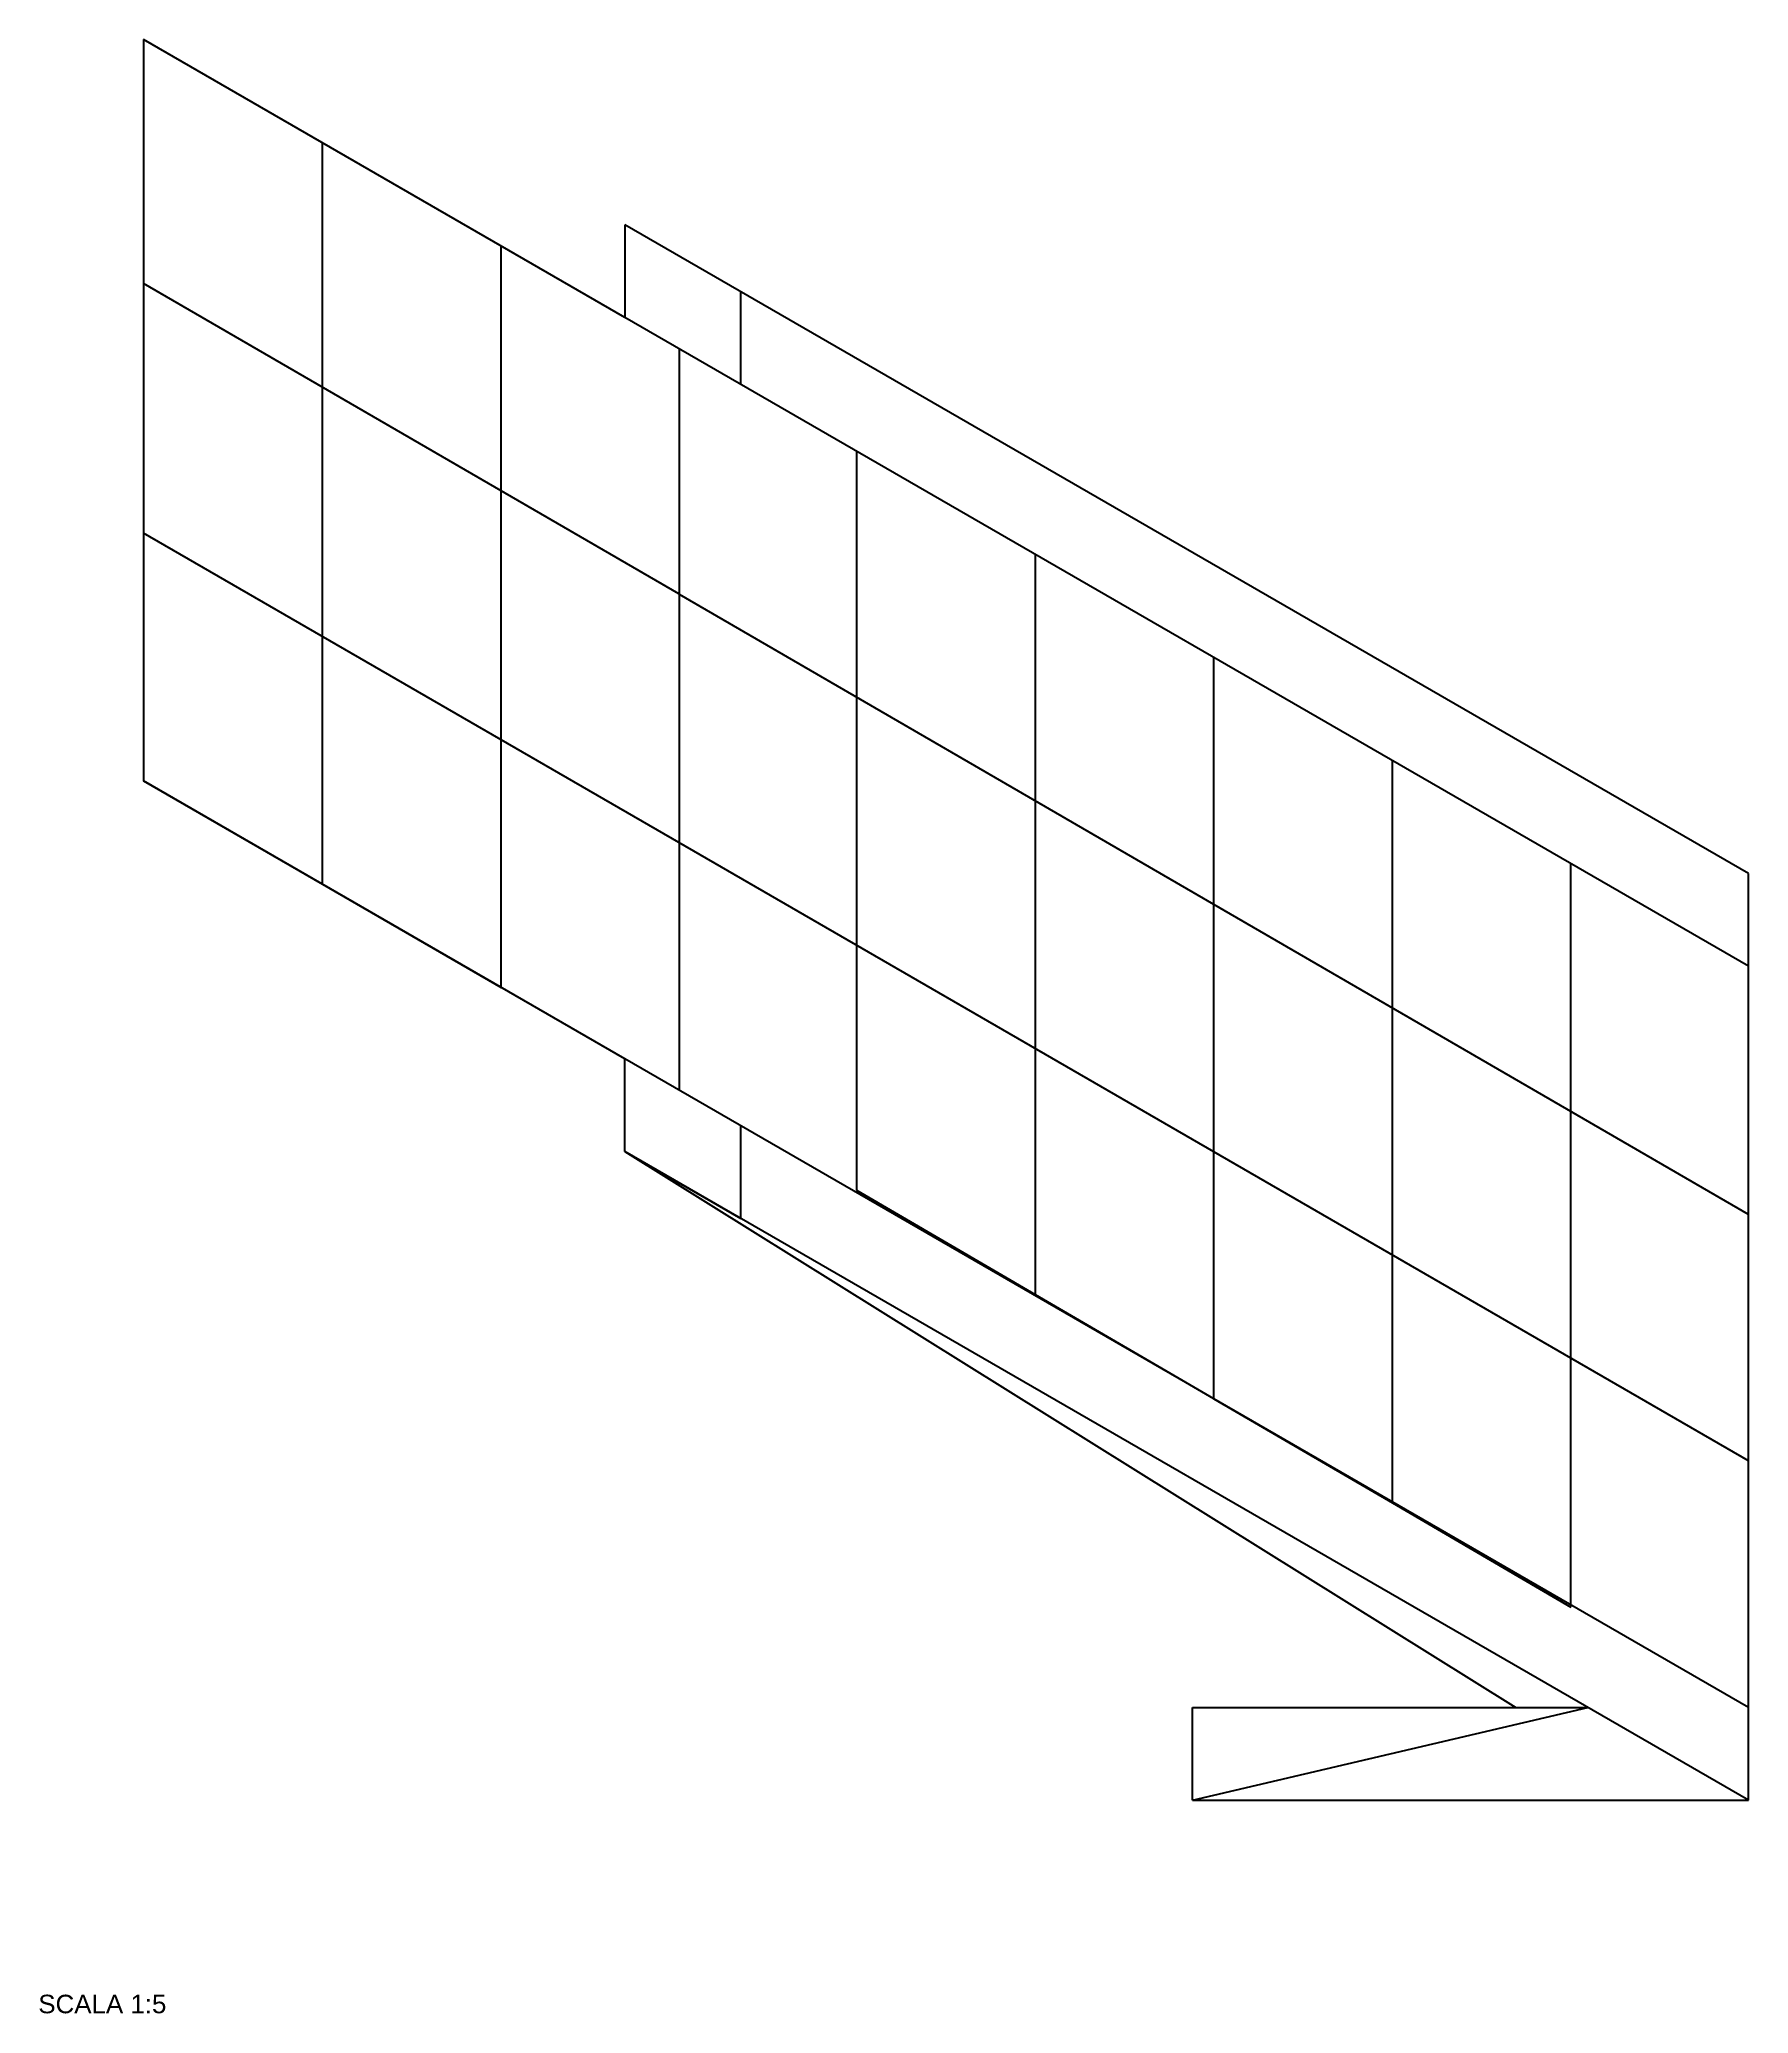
# Model space of a CAD drawing. Header units: centimetres. Extents: x 2.4 to 20.9, y 5.2 to 26.5.
import ezdxf

# ---------------------------------------------------------------- set-up
doc = ezdxf.new("R2010")
doc.units = ezdxf.units.CM
doc.header["$MEASUREMENT"] = 0
doc.layers.add('Panou', color=140, linetype='Continuous')
doc.layers.add('Suport', color=9, linetype='Continuous')
doc.styles.get("Standard").update_dxf_attribs({"font": 'arial.ttf'})

msp = doc.modelspace()

# ---------------------------------------------------------------- linework, layer by layer
at = {"layer": 'Panou'}
for p, q in [((8.732, 23.508), (3.536, 26.508)), ((3.536, 26.508), (3.536, 18.508)), ((5.467, 17.393), (5.467, 25.393)), ((7.398, 16.278), (7.398, 24.278)), ((9.312, 20.525), (3.536, 23.876)), ((20.856, 16.508), (8.732, 23.508)), ((9.321, 15.168), (9.321, 23.168)), ((11.236, 14.086), (11.236, 22.062)), ((9.312, 17.841), (3.536, 21.18)), ((13.162, 12.962), (13.162, 20.95)), ((15.088, 17.174), (9.321, 20.52)), ((15.088, 11.838), (15.088, 19.838)), ((17.014, 10.714), (17.014, 18.726)), ((8.732, 15.508), (3.536, 18.508)), ((3.536, 18.508), (5.467, 17.393)), ((15.088, 14.502), (9.312, 17.841)), ((18.94, 9.59), (18.94, 17.614)), ((5.467, 17.393), (7.398, 16.278)), ((20.856, 13.828), (15.088, 17.174)), ((20.856, 8.508), (20.856, 16.508)), ((20.856, 8.508), (8.732, 15.508)), ((20.856, 11.168), (15.088, 14.502)), ((13.162, 12.962), (11.236, 14.086)), ((20.856, 11.168), (20.856, 13.828)), ((15.088, 11.838), (13.162, 12.962)), ((15.088, 11.838), (17.014, 10.714)), ((20.856, 8.508), (20.856, 11.168)), ((17.014, 10.714), (18.94, 9.59))]:
    msp.add_line(p, q, dxfattribs=at)
at = {"layer": 'Suport'}
for p, q in [((20.856, 17.508), (8.732, 24.508)), ((8.732, 24.508), (8.732, 23.508)), ((9.983, 22.785), (9.983, 23.785)), ((20.856, 16.508), (20.856, 17.508)), ((8.732, 14.508), (8.732, 15.508)), ((9.983, 13.785), (9.983, 14.785)), ((20.856, 7.508), (8.732, 14.508)), ((8.732, 14.508), (8.732, 14.508, -1.09)), ((8.732, 14.508, -1.09), (9.983, 13.785)), ((8.732, 14.508, -1.09), (18.344, 8.508, 1)), ((14.856, 8.508), (19.124, 8.508)), ((14.856, 8.508, 1), (18.344, 8.508, 1)), ((14.856, 7.508, 1), (14.856, 8.508, 1)), ((14.856, 7.508, 1), (19.124, 8.508)), ((20.856, 7.508), (20.856, 8.508)), ((14.856, 7.508), (20.856, 7.508)), ((14.856, 7.508), (14.856, 7.508, 1))]:
    msp.add_line(p, q, dxfattribs=at)

# ---------------------------------------------------------------- texts
at = {"layer": 'Suport', "insert": (2.402, 5.407), "char_height": 0.2, "attachment_point": 1}
msp.add_mtext_dynamic_manual_height_columns('SCALA 1:5', width=6.93757, gutter_width=1, heights=[0], dxfattribs=at)

doc.saveas('drawing.dxf')
